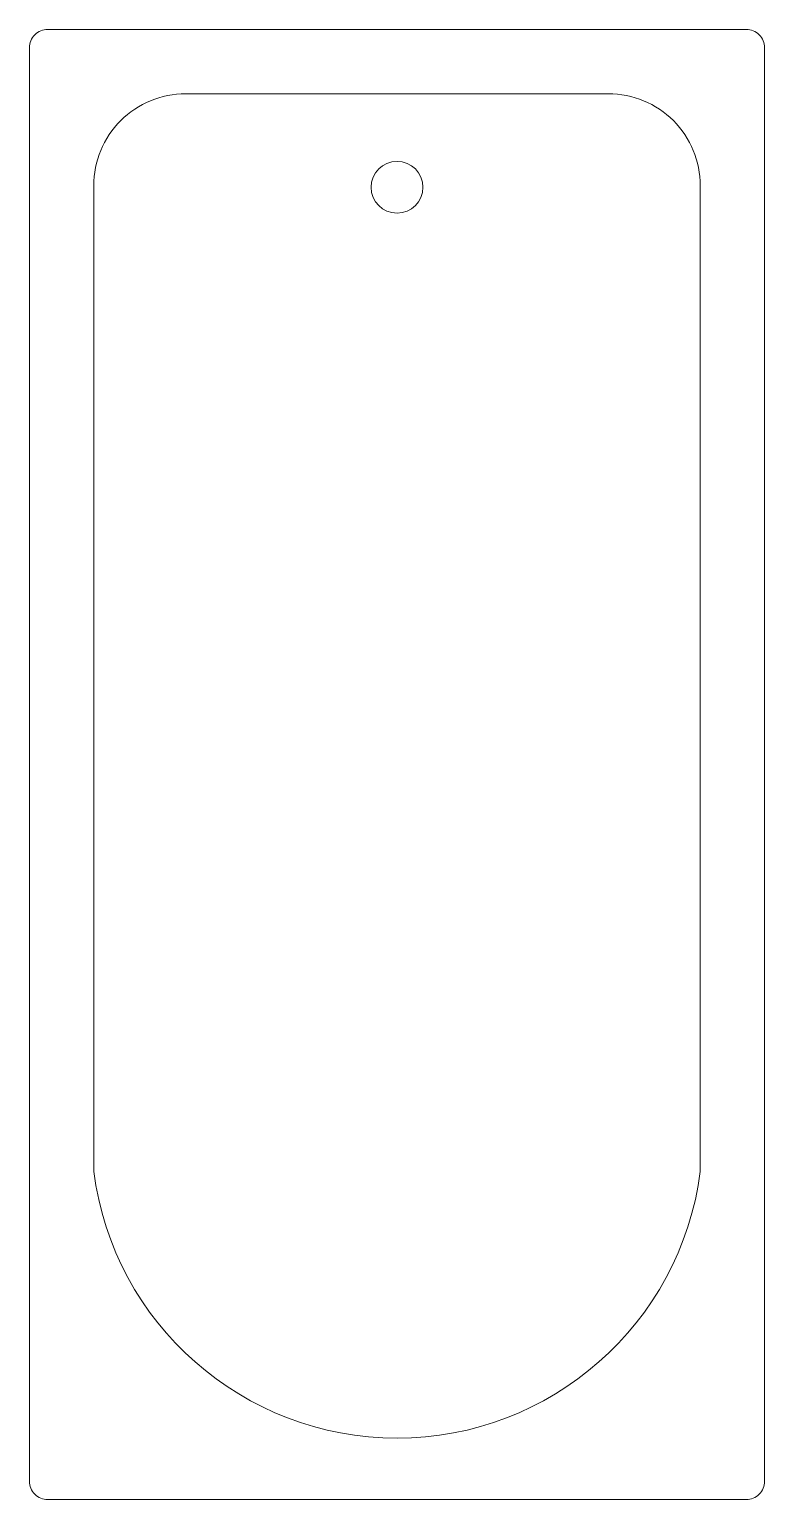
# Model space of a CAD drawing. Header units: millimetres. Extents: x 66.02 to 66.82, y 160.25 to 161.85.
import ezdxf

# ---------------------------------------------------------------- set-up
doc = ezdxf.new("R2010")
doc.units = ezdxf.units.MM
doc.layers.add('ARREDI', color=7, linetype='Continuous', lineweight=9)

# ---------------------------------------------------------------- blocks, each defined once
blk = doc.blocks.new('*U12')
at = {"layer": 'ARREDI'}
for points in [[(0.02, 0), (1.58, 0, -0.414214), (1.6, -0.02), (1.6, -0.78, -0.414214), (1.58, -0.8), (0.02, -0.8, -0.414214), (0, -0.78), (0, -0.02, -0.414214)], [(0.17, -0.07, 0.414214), (0.07, -0.17), (0.07, -0.63, 0.414214), (0.17, -0.73), (1.2429, -0.73, 0.879277), (1.2429, -0.07)]]:
    blk.add_lwpolyline(points, format="xyb", close=True, dxfattribs=at)
blk.add_circle((0.1718, -0.4), 0.0282, dxfattribs=at)

msp = doc.modelspace()

# ---------------------------------------------------------------- block references
at = {"rotation": 270}
msp.add_blockref('*U12', (66.8165, 161.8511), dxfattribs=at)

doc.saveas('drawing.dxf')
